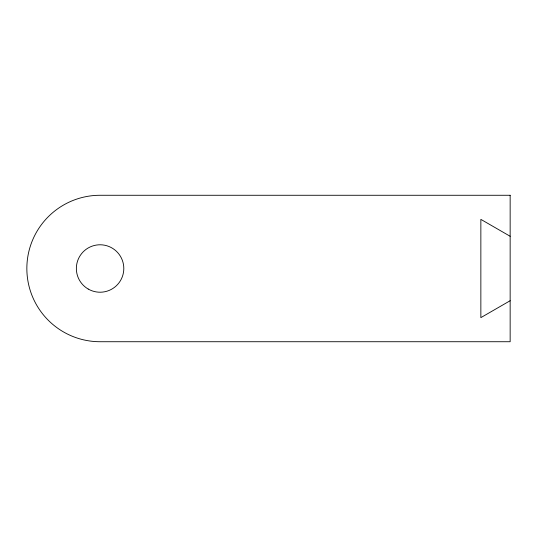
<?xml version="1.0" encoding="UTF-8"?>
<svg xmlns="http://www.w3.org/2000/svg" width="537" height="537" viewBox="0 0 537 537"><rect width="100%" height="100%" fill="white"/><g stroke="black" fill="none" stroke-linecap="round" stroke-linejoin="round"><path stroke-width="0.81" d="M510.15 300.72L480.857 317.629L480.857 219.371L510.15 236.28M510.15 195.273L100.077 195.273A73.227 73.227 0 0 0 26.85 268.5A73.227 73.227 0 0 0 100.077 341.727L510.15 341.727L510.15 195.273M88.216 289.047A23.729 23.729 0 0 0 123.805 268.5A23.729 23.729 0 0 0 88.216 247.953A23.729 23.729 0 0 0 88.216 289.047"/></g></svg>
